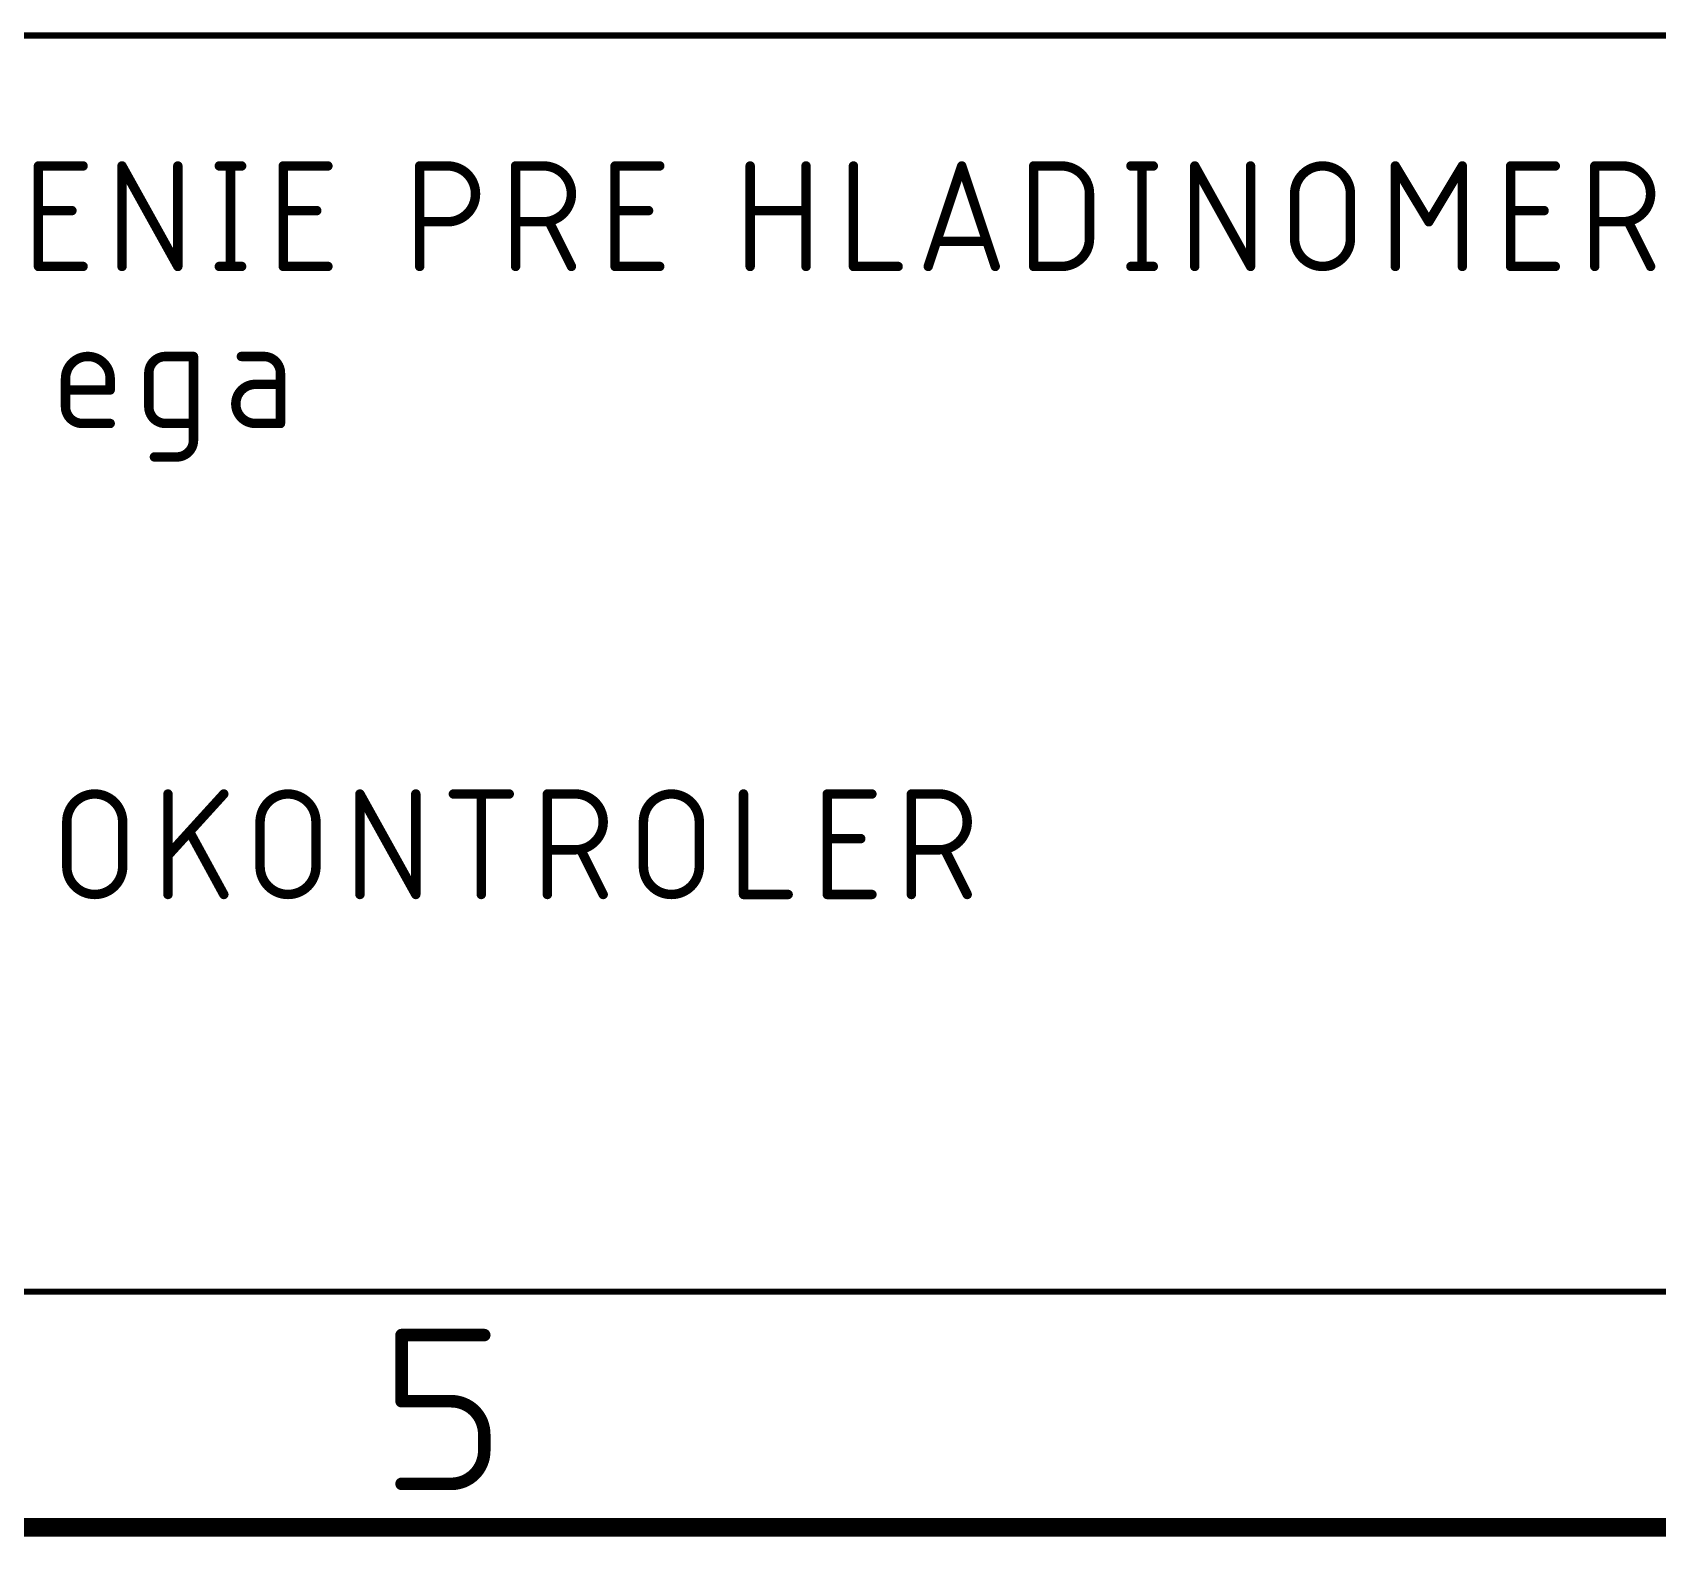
# Model space of a CAD drawing. Extents: x -165 to 95, y -26 to 154.
# Drawn here: x 21.62 to 47.9, y -25.55 to -1.22 of the extents above; entities that cross this region are included whole.
import ezdxf

# ---------------------------------------------------------------- set-up
doc = ezdxf.new("R2010")
doc.units = 0
doc.layers.add('90', color=214, linetype='CONTINUOUS')
doc.layers.add('94', color=14, linetype='CONTINUOUS')

msp = doc.modelspace()

# ---------------------------------------------------------------- linework, layer by layer
at = {"layer": '90'}
for points, const_width in [([(22.8761, -6.8213, 1), (22.1536, -6.8213)], 0.1524), ([(23.7719, -6.4601, 0.4142), (23.501, -6.731)], 0.1524), ([(23.7719, -6.422, 1), (23.7719, -6.4982)], 0.0762), ([(23.7719, -6.4982, 1), (23.7719, -6.422)], 0.0762), ([(24.2616, -6.4601, 1), (24.1854, -6.4601)], 0.0762), ([(24.2235, -6.4982, 1), (24.2235, -6.422)], 0.0762), ([(24.9981, -6.422, 1), (24.9981, -6.4982)], 0.0762), ([(25.6303, -6.731, 0.4142), (25.3594, -6.4601)], 0.1524), ([(25.3594, -6.422, 1), (25.3594, -6.4982)], 0.0762), ([(25.3594, -6.4982, 1), (25.3594, -6.422)], 0.0762), ([(22.1917, -6.8213, 1), (22.1155, -6.8213)], 0.0762), ([(22.1155, -6.8213, 1), (22.1917, -6.8213)], 0.0762), ([(22.9142, -6.8213, 1), (22.838, -6.8213)], 0.0762), ([(22.838, -6.8213, 1), (22.9142, -6.8213)], 0.0762), ([(23.5391, -6.731, 1), (23.4629, -6.731)], 0.0762), ([(23.4629, -6.731, 1), (23.5391, -6.731)], 0.0762), ([(25.6684, -6.731, 1), (25.5922, -6.731)], 0.0762), ([(25.5922, -6.731, 1), (25.6684, -6.731)], 0.0762), ([(22.1536, -6.9638, 1), (22.1536, -7.04)], 0.0762), ([(22.838, -7.0019, 1), (22.9142, -7.0019)], 0.0762), ([(22.8761, -7.04, 1), (22.8761, -6.9638)], 0.0762), ([(25.2239, -6.9116, 1), (25.2239, -7.5438)], 0.1524), ([(25.2239, -6.8735, 1), (25.2239, -6.9497)], 0.0762), ([(25.2239, -6.9497, 1), (25.2239, -6.8735)], 0.0762), ([(25.6303, -6.9497, 1), (25.6303, -6.8735)], 0.0762), ([(22.1536, -7.2729, 0.4142), (22.4246, -7.5438)], 0.1524), ([(22.1917, -7.2729, 1), (22.1155, -7.2729)], 0.0762), ([(22.1155, -7.2729, 1), (22.1917, -7.2729)], 0.0762), ([(23.501, -7.2729, 0.4142), (23.7719, -7.5438)], 0.1524), ([(23.5391, -7.2729, 1), (23.4629, -7.2729)], 0.0762), ([(23.4629, -7.2729, 1), (23.5391, -7.2729)], 0.0762), ([(22.4246, -7.5057, 1), (22.4246, -7.5819)], 0.0762), ([(22.4246, -7.5819, 1), (22.4246, -7.5057)], 0.0762), ([(22.8761, -7.5819, 1), (22.8761, -7.5057)], 0.0762), ([(23.7719, -7.5057, 1), (23.7719, -7.5819)], 0.0762), ([(23.7719, -7.5819, 1), (23.7719, -7.5057)], 0.0762), ([(24.2235, -7.5819, 1), (24.2235, -7.5057)], 0.0762), ([(25.2239, -7.5057, 1), (25.2239, -7.5819)], 0.0762), ([(25.2239, -7.5819, 1), (25.2239, -7.5057)], 0.0762), ([(25.5922, -7.5438, 1), (25.6684, -7.5438)], 0.0762), ([(25.6303, -7.5819, 1), (25.6303, -7.5057)], 0.0762), ([(23.9526, -8.0857, 0.4142), (24.2235, -7.8147)], 0.1524), ([(24.2616, -7.8147, 1), (24.1854, -7.8147)], 0.0762), ([(24.1854, -7.8147, 1), (24.2616, -7.8147)], 0.0762), ([(23.5913, -8.0476, 1), (23.5913, -8.1238)], 0.0762), ([(23.9526, -8.0476, 1), (23.9526, -8.1238)], 0.0762), ([(23.9526, -8.1238, 1), (23.9526, -8.0476)], 0.0762), ([(23.0776, -13.9898, 1), (22.1745, -13.9898)], 0.1524), ([(23.8489, -13.5382, 1), (23.7727, -13.5382)], 0.0762), ([(24.7421, -13.5638, 1), (24.6857, -13.5126)], 0.0762), ([(26.2038, -13.9898, 1), (25.3007, -13.9898)], 0.1524), ([(26.9541, -13.5382, 1), (26.8779, -13.5382)], 0.0762), ([(26.9493, -13.5197, 1), (26.8827, -13.5567)], 0.0762), ([(27.8572, -13.5382, 1), (27.781, -13.5382)], 0.0762), ([(28.427, -13.5001, 1), (28.427, -13.5763)], 0.0762), ([(28.9166, -13.5382, 1), (28.8404, -13.5382)], 0.0762), ([(29.3301, -13.5763, 1), (29.3301, -13.5001)], 0.0762), ([(29.9853, -13.5382, 1), (29.9091, -13.5382)], 0.0762), ([(29.9472, -13.5001, 1), (29.9472, -13.5763)], 0.0762), ([(30.3987, -14.4413, 1), (30.3987, -13.5382)], 0.1524), ([(30.3987, -13.5001, 1), (30.3987, -13.5763)], 0.0762), ([(30.3987, -13.5763, 1), (30.3987, -13.5001)], 0.0762), ([(32.4042, -13.9898, 1), (31.5011, -13.9898)], 0.1524), ([(33.1574, -13.5382, 1), (33.0812, -13.5382)], 0.0762), ([(34.5121, -13.5382, 1), (34.4359, -13.5382)], 0.0762), ([(34.474, -13.5001, 1), (34.474, -13.5763)], 0.0762), ([(35.1965, -13.5763, 1), (35.1965, -13.5001)], 0.0762), ([(35.873, -13.5382, 1), (35.7968, -13.5382)], 0.0762), ([(35.8349, -13.5001, 1), (35.8349, -13.5763)], 0.0762), ([(36.2865, -14.4413, 1), (36.2865, -13.5382)], 0.1524), ([(36.2865, -13.5001, 1), (36.2865, -13.5763)], 0.0762), ([(36.2865, -13.5763, 1), (36.2865, -13.5001)], 0.0762), ([(22.2126, -13.9898, 1), (22.1364, -13.9898)], 0.0762), ([(23.1157, -13.9898, 1), (23.0395, -13.9898)], 0.0762), ([(25.3388, -13.9898, 1), (25.2626, -13.9898)], 0.0762), ([(26.2419, -13.9898, 1), (26.1657, -13.9898)], 0.0762), ([(31.5392, -13.9898, 1), (31.463, -13.9898)], 0.0762), ([(32.4423, -13.9898, 1), (32.3661, -13.9898)], 0.0762), ([(22.1364, -13.9898, 1), (22.2126, -13.9898)], 0.0762), ([(23.0395, -13.9898, 1), (23.1157, -13.9898)], 0.0762), ([(24.2055, -14.1521, 1), (24.1386, -14.1886)], 0.0762), ([(25.2626, -13.9898, 1), (25.3388, -13.9898)], 0.0762), ([(26.1657, -13.9898, 1), (26.2419, -13.9898)], 0.0762), ([(31.463, -13.9898, 1), (31.5392, -13.9898)], 0.0762), ([(32.3661, -13.9898, 1), (32.4423, -13.9898)], 0.0762), ([(34.474, -14.2226, 1), (34.474, -14.2988)], 0.0762), ([(35.0159, -14.2988, 1), (35.0159, -14.2226)], 0.0762), ([(29.9472, -14.4032, 1), (29.9472, -14.4794)], 0.0762), ([(30.3987, -14.4032, 1), (30.3987, -14.4794)], 0.0762), ([(30.3987, -14.4794, 1), (30.3987, -14.4032)], 0.0762), ([(30.5231, -14.4243, 1), (30.4549, -14.4584)], 0.0762), ([(35.8349, -14.4032, 1), (35.8349, -14.4794)], 0.0762), ([(36.2865, -14.4032, 1), (36.2865, -14.4794)], 0.0762), ([(36.2865, -14.4794, 1), (36.2865, -14.4032)], 0.0762), ([(36.4109, -14.4243, 1), (36.3427, -14.4584)], 0.0762), ([(22.1745, -14.7122, 1), (23.0776, -14.7122)], 0.1524), ([(22.2126, -14.7122, 1), (22.1364, -14.7122)], 0.0762), ([(22.1364, -14.7122, 1), (22.2126, -14.7122)], 0.0762), ([(23.1157, -14.7122, 1), (23.0395, -14.7122)], 0.0762), ([(23.0395, -14.7122, 1), (23.1157, -14.7122)], 0.0762), ([(23.7826, -14.506, 1), (23.839, -14.5573)], 0.0762), ([(25.3007, -14.7122, 1), (26.2038, -14.7122)], 0.1524), ([(25.3388, -14.7122, 1), (25.2626, -14.7122)], 0.0762), ([(25.2626, -14.7122, 1), (25.3388, -14.7122)], 0.0762), ([(26.2419, -14.7122, 1), (26.1657, -14.7122)], 0.0762), ([(26.1657, -14.7122, 1), (26.2419, -14.7122)], 0.0762), ([(31.5011, -14.7122, 1), (32.4042, -14.7122)], 0.1524), ([(31.5392, -14.7122, 1), (31.463, -14.7122)], 0.0762), ([(31.463, -14.7122, 1), (31.5392, -14.7122)], 0.0762), ([(32.4423, -14.7122, 1), (32.3661, -14.7122)], 0.0762), ([(32.3661, -14.7122, 1), (32.4423, -14.7122)], 0.0762), ([(23.7727, -15.1638, 1), (23.8489, -15.1638)], 0.0762), ([(24.6805, -15.182, 1), (24.7474, -15.1456)], 0.0762), ([(26.8779, -15.1638, 1), (26.9541, -15.1638)], 0.0762), ([(27.781, -15.1638, 1), (27.8572, -15.1638)], 0.0762), ([(27.7858, -15.1823, 1), (27.8524, -15.1453)], 0.0762), ([(28.8404, -15.1638, 1), (28.9166, -15.1638)], 0.0762), ([(29.9091, -15.1638, 1), (29.9853, -15.1638)], 0.0762), ([(30.8162, -15.1808, 1), (30.8843, -15.1468)], 0.0762), ([(33.1193, -15.1257, 1), (33.1193, -15.2019)], 0.0762), ([(33.0812, -15.1638, 1), (33.1574, -15.1638)], 0.0762), ([(33.8418, -15.2019, 1), (33.8418, -15.1257)], 0.0762), ([(34.474, -15.1257, 1), (34.474, -15.2019)], 0.0762), ([(34.4359, -15.1638, 1), (34.5121, -15.1638)], 0.0762), ([(35.1965, -15.2019, 1), (35.1965, -15.1257)], 0.0762), ([(35.7968, -15.1638, 1), (35.873, -15.1638)], 0.0762), ([(36.704, -15.1808, 1), (36.7721, -15.1468)], 0.0762)]:
    msp.add_lwpolyline(points, format="xyb", dxfattribs=dict(at, const_width=const_width))
at = {"layer": '90', "const_width": 0.1524}
for points in [[(23.7719, -6.4601), (24.2235, -6.4601)], [(24.2235, -6.4601), (24.2235, -7.8147)], [(25.3594, -6.4601), (24.9981, -6.4601)], [(22.1536, -7.2729), (22.1536, -6.8213)], [(22.8761, -6.8213), (22.8761, -7.0019)], [(23.501, -7.2729), (23.501, -6.731)], [(25.6303, -7.5438), (25.6303, -6.731)], [(22.8761, -7.0019), (22.1536, -7.0019)], [(25.6303, -6.9116), (25.2239, -6.9116)], [(22.8761, -7.5438), (22.4246, -7.5438)], [(24.2235, -7.5438), (23.7719, -7.5438)], [(25.2239, -7.5438), (25.6303, -7.5438)], [(23.9526, -8.0857), (23.5913, -8.0857)], [(23.8108, -15.1638), (23.8108, -13.5382)], [(24.7139, -13.5382), (23.8108, -14.5316)], [(26.916, -15.1638), (26.916, -13.5382)], [(26.916, -13.5382), (27.8191, -15.1638)], [(27.8191, -15.1638), (27.8191, -13.5382)], [(28.427, -13.5382), (29.3301, -13.5382)], [(28.8785, -15.1638), (28.8785, -13.5382)], [(29.9472, -15.1638), (29.9472, -13.5382)], [(29.9472, -13.5382), (30.3987, -13.5382)], [(33.1193, -13.5382), (33.1193, -15.1638)], [(34.474, -15.1638), (34.474, -13.5382)], [(34.474, -13.5382), (35.1965, -13.5382)], [(35.8349, -15.1638), (35.8349, -13.5382)], [(35.8349, -13.5382), (36.2865, -13.5382)], [(22.1745, -14.7122), (22.1745, -13.9898)], [(23.0776, -13.9898), (23.0776, -14.7122)], [(25.3007, -14.7122), (25.3007, -13.9898)], [(26.2038, -13.9898), (26.2038, -14.7122)], [(31.5011, -14.7122), (31.5011, -13.9898)], [(32.4042, -13.9898), (32.4042, -14.7122)], [(24.7139, -15.1638), (24.1721, -14.1704)], [(34.474, -14.2607), (35.0159, -14.2607)], [(30.3987, -14.4413), (29.9472, -14.4413)], [(30.8503, -15.1638), (30.489, -14.4413)], [(36.2865, -14.4413), (35.8349, -14.4413)], [(36.738, -15.1638), (36.3768, -14.4413)], [(33.1193, -15.1638), (33.8418, -15.1638)], [(35.1965, -15.1638), (34.474, -15.1638)]]:
    msp.add_lwpolyline(points, dxfattribs=at)
at = {"layer": '94'}
for points, const_width in [([(-3.81, -1.27), (50.165, -1.27)], 0.1016), ([(21.7155, -5.0038), (21.7155, -3.3782)], 0.1524), ([(21.7155, -3.3782), (22.438, -3.3782)], 0.1524), ([(23.0672, -5.0038), (23.0672, -3.3782)], 0.1524), ([(23.0672, -3.3782), (23.9703, -5.0038)], 0.1524), ([(23.9703, -5.0038), (23.9703, -3.3782)], 0.1524), ([(24.6408, -3.3782), (25.002, -3.3782)], 0.1524), ([(24.8214, -3.3782), (24.8214, -5.0038)], 0.1524), ([(25.6754, -5.0038), (25.6754, -3.3782)], 0.1524), ([(25.6754, -3.3782), (26.3979, -3.3782)], 0.1524), ([(27.8819, -5.0038), (27.8819, -3.3782)], 0.1524), ([(27.8819, -3.3782), (28.3335, -3.3782)], 0.1524), ([(29.4331, -5.0038), (29.4331, -3.3782)], 0.1524), ([(29.4331, -3.3782), (29.8846, -3.3782)], 0.1524), ([(31.0421, -5.0038), (31.0421, -3.3782)], 0.1524), ([(31.0421, -3.3782), (31.7646, -3.3782)], 0.1524), ([(33.2275, -5.0038), (33.2275, -3.3782)], 0.1524), ([(34.1306, -3.3782), (34.1306, -5.0038)], 0.1524), ([(34.8978, -3.3782), (34.8978, -5.0038)], 0.1524), ([(36.1071, -5.0038), (36.649, -3.3782)], 0.1524), ([(36.649, -3.3782), (37.1909, -5.0038)], 0.1524), ([(37.8127, -5.0038), (37.8127, -3.3782)], 0.1524), ([(37.8127, -3.3782), (38.2642, -3.3782)], 0.1524), ([(39.3862, -3.3782), (39.7475, -3.3782)], 0.1524), ([(39.5668, -3.3782), (39.5668, -5.0038)], 0.1524), ([(40.4179, -5.0038), (40.4179, -3.3782)], 0.1524), ([(40.4179, -3.3782), (41.321, -5.0038)], 0.1524), ([(41.321, -5.0038), (41.321, -3.3782)], 0.1524), ([(43.6622, -5.0038), (43.6622, -3.3782)], 0.1524), ([(43.6622, -3.3782), (44.2041, -4.2813)], 0.1524), ([(44.2041, -4.2813), (44.746, -3.3782)], 0.1524), ([(44.746, -3.3782), (44.746, -5.0038)], 0.1524), ([(45.5271, -5.0038), (45.5271, -3.3782)], 0.1524), ([(45.5271, -3.3782), (46.2496, -3.3782)], 0.1524), ([(46.888, -5.0038), (46.888, -3.3782)], 0.1524), ([(46.888, -3.3782), (47.3395, -3.3782)], 0.1524), ([(38.7158, -3.8298), (38.7158, -4.5522)], 0.1524), ([(42.0331, -4.5522), (42.0331, -3.8298)], 0.1524), ([(42.9362, -3.8298), (42.9362, -4.5522)], 0.1524), ([(21.7155, -4.1007), (22.2574, -4.1007)], 0.1524), ([(25.6754, -4.1007), (26.2173, -4.1007)], 0.1524), ([(28.3335, -4.2813), (27.8819, -4.2813)], 0.1524), ([(29.8846, -4.2813), (29.4331, -4.2813)], 0.1524), ([(30.3362, -5.0038), (29.9749, -4.2813)], 0.1524), ([(31.0421, -4.1007), (31.584, -4.1007)], 0.1524), ([(33.2275, -4.1007), (34.1306, -4.1007)], 0.1524), ([(45.5271, -4.1007), (46.0689, -4.1007)], 0.1524), ([(47.3395, -4.2813), (46.888, -4.2813)], 0.1524), ([(47.7911, -5.0038), (47.4298, -4.2813)], 0.1524), ([(37.0554, -4.5974), (36.2426, -4.5974)], 0.1524), ([(22.438, -5.0038), (21.7155, -5.0038)], 0.1524), ([(24.6408, -5.0038), (25.002, -5.0038)], 0.1524), ([(26.3979, -5.0038), (25.6754, -5.0038)], 0.1524), ([(31.7646, -5.0038), (31.0421, -5.0038)], 0.1524), ([(34.8978, -5.0038), (35.6203, -5.0038)], 0.1524), ([(38.2642, -5.0038), (37.8127, -5.0038)], 0.1524), ([(39.3862, -5.0038), (39.7475, -5.0038)], 0.1524), ([(46.2496, -5.0038), (45.5271, -5.0038)], 0.1524), ([(-161.29, -21.59), (91.44, -21.59)], 0.1), ([(27.5889, -23.3613), (27.5889, -22.2916)], 0.2032), ([(27.5889, -22.2916), (28.9261, -22.2916)], 0.2032), ([(28.3912, -23.3613), (27.5889, -23.3613)], 0.2032), ([(28.9261, -24.1636), (28.9261, -23.8961)], 0.2032), ([(27.5889, -24.6984), (28.3912, -24.6984)], 0.2032), ([(-165.1, -25.4), (95.25, -25.4)], 0.3)]:
    msp.add_lwpolyline(points, dxfattribs=dict(at, const_width=const_width))
for points, const_width in [([(21.7536, -3.3782, 1), (21.6774, -3.3782)], 0.0762), ([(21.7155, -3.3401, 1), (21.7155, -3.4163)], 0.0762), ([(22.438, -3.4163, 1), (22.438, -3.3401)], 0.0762), ([(23.1053, -3.3782, 1), (23.0291, -3.3782)], 0.0762), ([(23.1005, -3.3597, 1), (23.0339, -3.3967)], 0.0762), ([(24.0084, -3.3782, 1), (23.9322, -3.3782)], 0.0762), ([(24.6408, -3.3401, 1), (24.6408, -3.4163)], 0.0762), ([(24.8595, -3.3782, 1), (24.7833, -3.3782)], 0.0762), ([(25.002, -3.4163, 1), (25.002, -3.3401)], 0.0762), ([(25.7135, -3.3782, 1), (25.6373, -3.3782)], 0.0762), ([(25.6754, -3.3401, 1), (25.6754, -3.4163)], 0.0762), ([(26.3979, -3.4163, 1), (26.3979, -3.3401)], 0.0762), ([(27.92, -3.3782, 1), (27.8438, -3.3782)], 0.0762), ([(27.8819, -3.3401, 1), (27.8819, -3.4163)], 0.0762), ([(28.3335, -4.2813, 1), (28.3335, -3.3782)], 0.1524), ([(28.3335, -3.3401, 1), (28.3335, -3.4163)], 0.0762), ([(28.3335, -3.4163, 1), (28.3335, -3.3401)], 0.0762), ([(29.4712, -3.3782, 1), (29.395, -3.3782)], 0.0762), ([(29.4331, -3.3401, 1), (29.4331, -3.4163)], 0.0762), ([(29.8846, -4.2813, 1), (29.8846, -3.3782)], 0.1524), ([(29.8846, -3.3401, 1), (29.8846, -3.4163)], 0.0762), ([(29.8846, -3.4163, 1), (29.8846, -3.3401)], 0.0762), ([(31.0802, -3.3782, 1), (31.004, -3.3782)], 0.0762), ([(31.0421, -3.3401, 1), (31.0421, -3.4163)], 0.0762), ([(31.7646, -3.4163, 1), (31.7646, -3.3401)], 0.0762), ([(33.2656, -3.3782, 1), (33.1894, -3.3782)], 0.0762), ([(34.1687, -3.3782, 1), (34.0925, -3.3782)], 0.0762), ([(34.9359, -3.3782, 1), (34.8597, -3.3782)], 0.0762), ([(36.6852, -3.3662, 1), (36.6129, -3.3902)], 0.0762), ([(36.6852, -3.3902, 1), (36.6129, -3.3662)], 0.0762), ([(37.8508, -3.3782, 1), (37.7746, -3.3782)], 0.0762), ([(37.8127, -3.3401, 1), (37.8127, -3.4163)], 0.0762), ([(38.7158, -3.8298, 0.4142), (38.2642, -3.3782)], 0.1524), ([(38.2642, -3.3401, 1), (38.2642, -3.4163)], 0.0762), ([(38.2642, -3.4163, 1), (38.2642, -3.3401)], 0.0762), ([(39.3862, -3.3401, 1), (39.3862, -3.4163)], 0.0762), ([(39.6049, -3.3782, 1), (39.5287, -3.3782)], 0.0762), ([(39.7475, -3.4163, 1), (39.7475, -3.3401)], 0.0762), ([(40.456, -3.3782, 1), (40.3798, -3.3782)], 0.0762), ([(40.4512, -3.3597, 1), (40.3846, -3.3967)], 0.0762), ([(41.3591, -3.3782, 1), (41.2829, -3.3782)], 0.0762), ([(42.9362, -3.8298, 1), (42.0331, -3.8298)], 0.1524), ([(43.7003, -3.3782, 1), (43.6241, -3.3782)], 0.0762), ([(43.6949, -3.3586, 1), (43.6296, -3.3978)], 0.0762), ([(44.7841, -3.3782, 1), (44.7079, -3.3782)], 0.0762), ([(44.7786, -3.3978, 1), (44.7133, -3.3586)], 0.0762), ([(45.5652, -3.3782, 1), (45.489, -3.3782)], 0.0762), ([(45.5271, -3.3401, 1), (45.5271, -3.4163)], 0.0762), ([(46.2496, -3.4163, 1), (46.2496, -3.3401)], 0.0762), ([(46.9261, -3.3782, 1), (46.8499, -3.3782)], 0.0762), ([(46.888, -3.3401, 1), (46.888, -3.4163)], 0.0762), ([(47.3395, -4.2813, 1), (47.3395, -3.3782)], 0.1524), ([(47.3395, -3.3401, 1), (47.3395, -3.4163)], 0.0762), ([(47.3395, -3.4163, 1), (47.3395, -3.3401)], 0.0762), ([(38.7539, -3.8298, 1), (38.6777, -3.8298)], 0.0762), ([(38.6777, -3.8298, 1), (38.7539, -3.8298)], 0.0762), ([(42.0712, -3.8298, 1), (41.995, -3.8298)], 0.0762), ([(41.995, -3.8298, 1), (42.0712, -3.8298)], 0.0762), ([(42.9743, -3.8298, 1), (42.8981, -3.8298)], 0.0762), ([(42.8981, -3.8298, 1), (42.9743, -3.8298)], 0.0762), ([(21.7155, -4.0626, 1), (21.7155, -4.1388)], 0.0762), ([(22.2574, -4.1388, 1), (22.2574, -4.0626)], 0.0762), ([(25.6754, -4.0626, 1), (25.6754, -4.1388)], 0.0762), ([(26.2173, -4.1388, 1), (26.2173, -4.0626)], 0.0762), ([(27.8819, -4.2432, 1), (27.8819, -4.3194)], 0.0762), ([(28.3335, -4.2432, 1), (28.3335, -4.3194)], 0.0762), ([(28.3335, -4.3194, 1), (28.3335, -4.2432)], 0.0762), ([(29.4331, -4.2432, 1), (29.4331, -4.3194)], 0.0762), ([(29.8846, -4.2432, 1), (29.8846, -4.3194)], 0.0762), ([(29.8846, -4.3194, 1), (29.8846, -4.2432)], 0.0762), ([(30.009, -4.2643, 1), (29.9409, -4.2984)], 0.0762), ([(31.0421, -4.0626, 1), (31.0421, -4.1388)], 0.0762), ([(31.584, -4.1388, 1), (31.584, -4.0626)], 0.0762), ([(33.2275, -4.0626, 1), (33.2275, -4.1388)], 0.0762), ([(34.1306, -4.1388, 1), (34.1306, -4.0626)], 0.0762), ([(45.5271, -4.0626, 1), (45.5271, -4.1388)], 0.0762), ([(46.0689, -4.1388, 1), (46.0689, -4.0626)], 0.0762), ([(46.888, -4.2432, 1), (46.888, -4.3194)], 0.0762), ([(47.3395, -4.2432, 1), (47.3395, -4.3194)], 0.0762), ([(47.3395, -4.3194, 1), (47.3395, -4.2432)], 0.0762), ([(47.4639, -4.2643, 1), (47.3957, -4.2984)], 0.0762), ([(44.1714, -4.2617, 1), (44.2368, -4.3009)], 0.0762), ([(44.1714, -4.3009, 1), (44.2368, -4.2617)], 0.0762), ([(36.2426, -4.5593, 1), (36.2426, -4.6355)], 0.0762), ([(37.0554, -4.6355, 1), (37.0554, -4.5593)], 0.0762), ([(38.2642, -5.0038, 0.4142), (38.7158, -4.5522)], 0.1524), ([(38.7539, -4.5522, 1), (38.6777, -4.5522)], 0.0762), ([(38.6777, -4.5522, 1), (38.7539, -4.5522)], 0.0762), ([(42.0331, -4.5522, 1), (42.9362, -4.5522)], 0.1524), ([(42.0712, -4.5522, 1), (41.995, -4.5522)], 0.0762), ([(41.995, -4.5522, 1), (42.0712, -4.5522)], 0.0762), ([(42.9743, -4.5522, 1), (42.8981, -4.5522)], 0.0762), ([(42.8981, -4.5522, 1), (42.9743, -4.5522)], 0.0762), ([(21.7155, -4.9657, 1), (21.7155, -5.0419)], 0.0762), ([(21.6774, -5.0038, 1), (21.7536, -5.0038)], 0.0762), ([(22.438, -5.0419, 1), (22.438, -4.9657)], 0.0762), ([(23.0291, -5.0038, 1), (23.1053, -5.0038)], 0.0762), ([(23.9322, -5.0038, 1), (24.0084, -5.0038)], 0.0762), ([(23.937, -5.0223, 1), (24.0036, -4.9853)], 0.0762), ([(24.6408, -4.9657, 1), (24.6408, -5.0419)], 0.0762), ([(24.7833, -5.0038, 1), (24.8595, -5.0038)], 0.0762), ([(25.002, -5.0419, 1), (25.002, -4.9657)], 0.0762), ([(25.6754, -4.9657, 1), (25.6754, -5.0419)], 0.0762), ([(25.6373, -5.0038, 1), (25.7135, -5.0038)], 0.0762), ([(26.3979, -5.0419, 1), (26.3979, -4.9657)], 0.0762), ([(27.8438, -5.0038, 1), (27.92, -5.0038)], 0.0762), ([(29.395, -5.0038, 1), (29.4712, -5.0038)], 0.0762), ([(30.3021, -5.0208, 1), (30.3703, -4.9868)], 0.0762), ([(31.0421, -4.9657, 1), (31.0421, -5.0419)], 0.0762), ([(31.004, -5.0038, 1), (31.0802, -5.0038)], 0.0762), ([(31.7646, -5.0419, 1), (31.7646, -4.9657)], 0.0762), ([(33.1894, -5.0038, 1), (33.2656, -5.0038)], 0.0762), ([(34.0925, -5.0038, 1), (34.1687, -5.0038)], 0.0762), ([(34.8978, -4.9657, 1), (34.8978, -5.0419)], 0.0762), ([(34.8597, -5.0038, 1), (34.9359, -5.0038)], 0.0762), ([(35.6203, -5.0419, 1), (35.6203, -4.9657)], 0.0762), ([(36.071, -4.9918, 1), (36.1433, -5.0158)], 0.0762), ([(37.1547, -5.0158, 1), (37.227, -4.9918)], 0.0762), ([(37.8127, -4.9657, 1), (37.8127, -5.0419)], 0.0762), ([(37.7746, -5.0038, 1), (37.8508, -5.0038)], 0.0762), ([(38.2642, -4.9657, 1), (38.2642, -5.0419)], 0.0762), ([(38.2642, -5.0419, 1), (38.2642, -4.9657)], 0.0762), ([(39.3862, -4.9657, 1), (39.3862, -5.0419)], 0.0762), ([(39.5287, -5.0038, 1), (39.6049, -5.0038)], 0.0762), ([(39.7475, -5.0419, 1), (39.7475, -4.9657)], 0.0762), ([(40.3798, -5.0038, 1), (40.456, -5.0038)], 0.0762), ([(41.2829, -5.0038, 1), (41.3591, -5.0038)], 0.0762), ([(41.2877, -5.0223, 1), (41.3543, -4.9853)], 0.0762), ([(43.6241, -5.0038, 1), (43.7003, -5.0038)], 0.0762), ([(44.7079, -5.0038, 1), (44.7841, -5.0038)], 0.0762), ([(45.5271, -4.9657, 1), (45.5271, -5.0419)], 0.0762), ([(45.489, -5.0038, 1), (45.5652, -5.0038)], 0.0762), ([(46.2496, -5.0419, 1), (46.2496, -4.9657)], 0.0762), ([(46.8499, -5.0038, 1), (46.9261, -5.0038)], 0.0762), ([(47.757, -5.0208, 1), (47.8251, -4.9868)], 0.0762), ([(27.6397, -22.2916, 1), (27.5381, -22.2916)], 0.1016), ([(27.5889, -22.2408, 1), (27.5889, -22.3424)], 0.1016), ([(28.9261, -22.3424, 1), (28.9261, -22.2408)], 0.1016), ([(27.5889, -23.3105, 1), (27.5889, -23.4121)], 0.1016), ([(27.5381, -23.3613, 1), (27.6397, -23.3613)], 0.1016), ([(28.9261, -23.8961, 0.4142), (28.3912, -23.3613)], 0.2032), ([(28.3912, -23.3105, 1), (28.3912, -23.4121)], 0.1016), ([(28.3912, -23.4121, 1), (28.3912, -23.3105)], 0.1016), ([(28.9769, -23.8961, 1), (28.8753, -23.8961)], 0.1016), ([(28.8753, -23.8961, 1), (28.9769, -23.8961)], 0.1016), ([(28.3912, -24.6984, 0.4142), (28.9261, -24.1636)], 0.2032), ([(28.9769, -24.1636, 1), (28.8753, -24.1636)], 0.1016), ([(28.8753, -24.1636, 1), (28.9769, -24.1636)], 0.1016), ([(27.5889, -24.6476, 1), (27.5889, -24.7492)], 0.1016), ([(28.3912, -24.6476, 1), (28.3912, -24.7492)], 0.1016), ([(28.3912, -24.7492, 1), (28.3912, -24.6476)], 0.1016)]:
    msp.add_lwpolyline(points, format="xyb", dxfattribs=dict(at, const_width=const_width))

doc.saveas('drawing.dxf')
